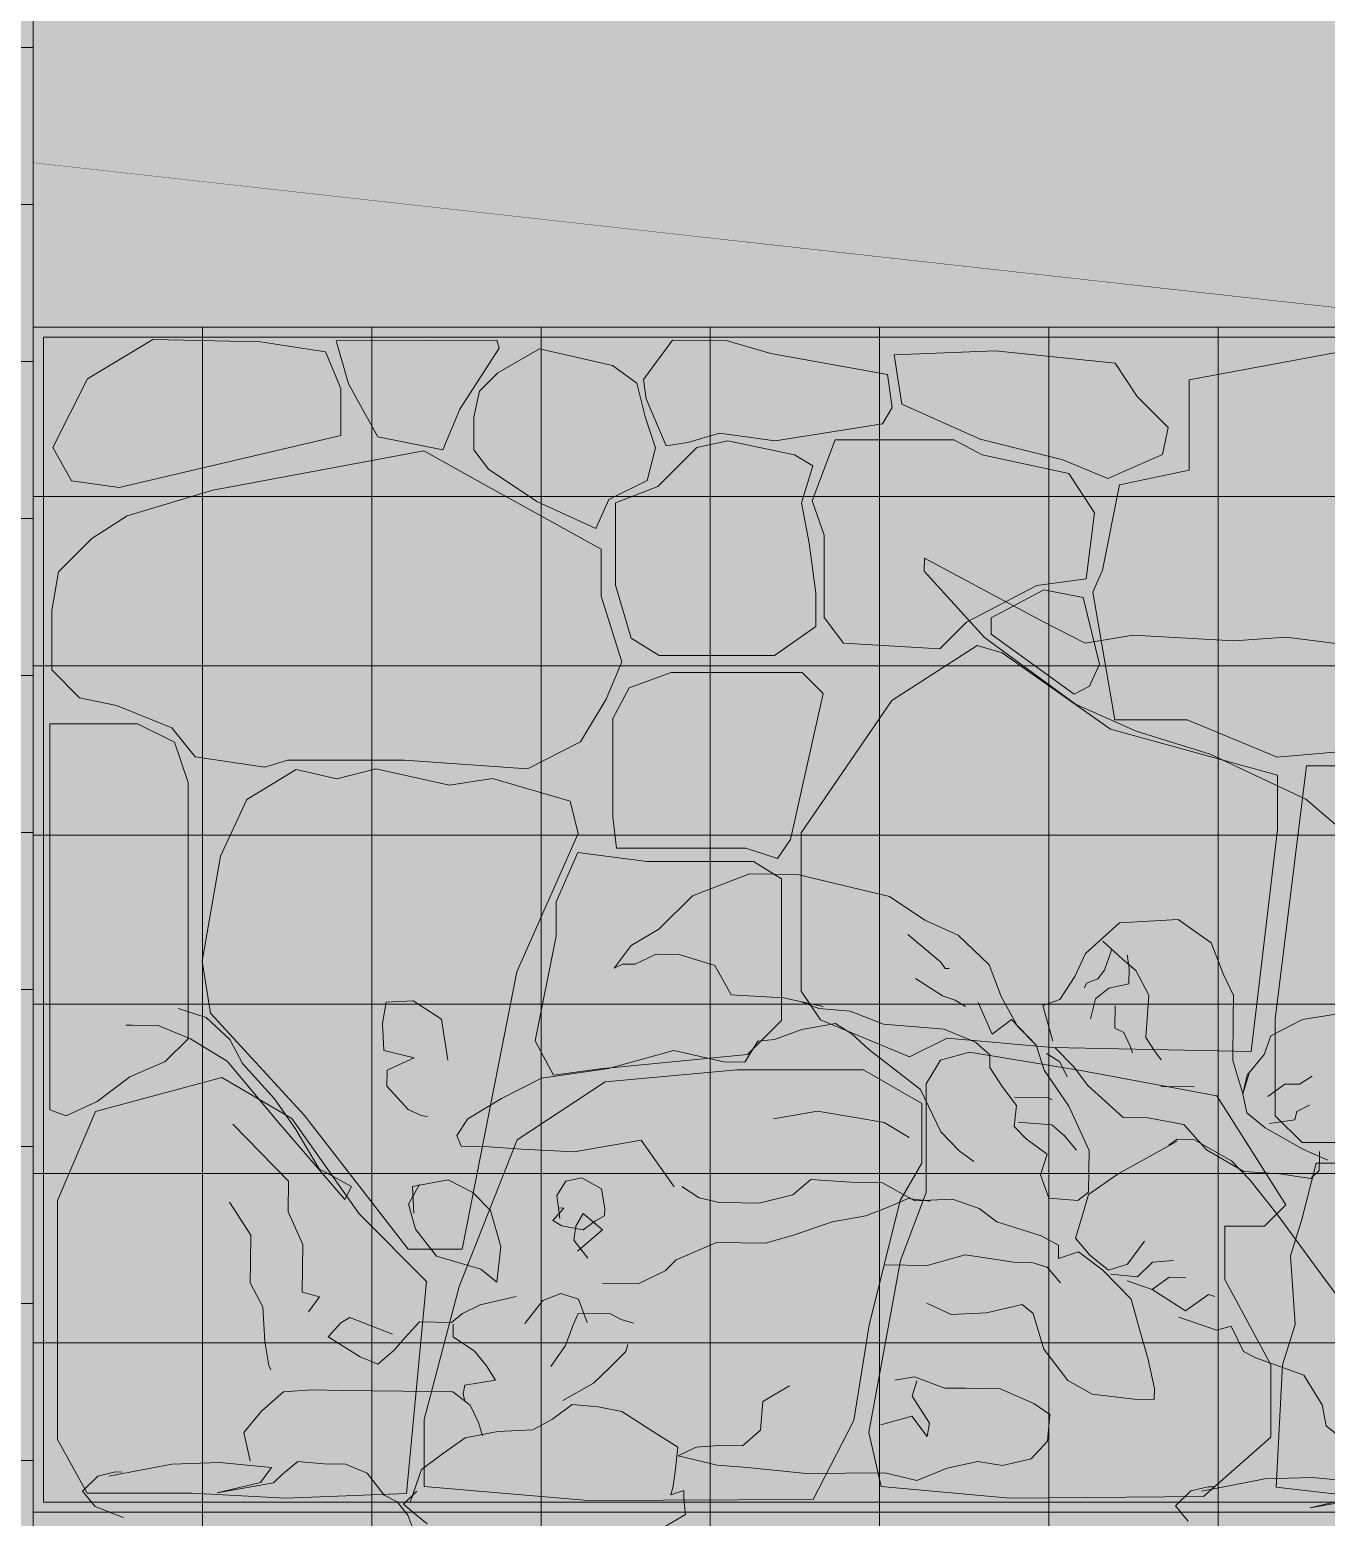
# Model space of a CAD drawing. Header units: centimetres. Extents: x -4381 to 5639, y -3920 to 4826.
# Drawn here: x 179.483 to 180.296, y 5.41 to 6.343 of the extents above; entities that cross this region are included whole.
import ezdxf
from ezdxf.xclip import XClip

# ---------------------------------------------------------------- set-up
doc = ezdxf.new("R2010")
doc.units = ezdxf.units.CM
doc.header["$MEASUREMENT"] = 0
doc.header["$XCLIPFRAME"] = 0
doc.set_wipeout_variables(frame=1)
doc.linetypes.add('Wipeout_Contour', pattern=[100, 0, -100])
for name, color, linetype in [('0- SITE', 7, 'Continuous'), ('Drawing & Figure', 7, 'Continuous'), ('Mur de clôture', 7, 'Continuous'), ('Structural - Bearing', 7, 'Continuous')]:
    doc.layers.add(name, color=color, linetype=linetype)
for name, color, linetype, lineweight in [('0- SITE_Pen_No__1', 7, 'Continuous', 5), ('0_Pen_No__1', 7, 'Continuous', 5), ('0_Pen_No__2', 8, 'Continuous', 5), ('0_Pen_No__7', 7, 'Continuous', 5), ('Mur de clôture_Pen_No__1', 7, 'Continuous', 5), ('net_Pen_No__1', 7, 'Continuous', 5)]:
    doc.layers.add(name, color=color, linetype=linetype, lineweight=lineweight)
for name, color, linetype, lineweight, true_color in [('0- SITE_Pen_No__184', 7, 'Continuous', 5, 0xc5d295), ('cad-block.com_Pen_No__62', 7, 'Continuous', 5, 0xaaaaaa), ('hatch stone_Pen_No__254', 7, 'Continuous', 13, 0xe8e8e8), ('Mur de clôture_Pen_No__178', 7, 'Continuous', 5, 0xbda888), ('MURS CLOTURE_Pen_No__181', 7, 'Continuous', 5, 0xddeaa8), ('MURS CLOTURE_Pen_No__185', 7, 'Continuous', 5, 0xbce39b), ('Structural - Bearing_Pen_No__178', 7, 'Continuous', 5, 0xbda888)]:
    doc.layers.add(name, color=color, linetype=linetype, lineweight=lineweight, true_color=true_color)

# ---------------------------------------------------------------- blocks, each defined once
blk = doc.blocks.new('Drawing_15_15', base_point=(-267.67341, 10.61787))
at = {"layer": 'hatch stone_Pen_No__254', "linetype": 'Continuous', "ltscale": 10}
for points in [[(179.67828, 6.0882), (179.67828, 6.11775), (179.66859, 6.14077), (179.62787, 6.14698), (179.56027, 6.14846), (179.51925, 6.12385), (179.49755, 6.0807), (179.50932, 6.05976), (179.53918, 6.05563)], [(179.70136, 6.08746), (179.74213, 6.07926), (179.75291, 6.10488), (179.7776, 6.14299), (179.77613, 6.14805), (179.73259, 6.14783), (179.67531, 6.14764), (179.6831, 6.12064)], [(179.86972, 6.11131), (179.88224, 6.08185), (179.89592, 6.08392), (179.9157, 6.08972), (179.95068, 6.08495), (180.01809, 6.09557), (180.02396, 6.10592), (180.02113, 6.12647), (179.94794, 6.13962), (179.91986, 6.14778), (179.88622, 6.14803), (179.86804, 6.12333)], [(179.80279, 6.14268), (179.77681, 6.12766), (179.76517, 6.11602), (179.76159, 6.09989), (179.76159, 6.07925), (179.77081, 6.06709), (179.80112, 6.04685), (179.8382, 6.02992), (179.8463, 6.04811), (179.87043, 6.05998), (179.87568, 6.08059), (179.86926, 6.09941), (179.8639, 6.12116), (179.84855, 6.1322)], [(180.02527, 6.13886), (180.03002, 6.10784), (180.07916, 6.08601), (180.13101, 6.07309), (180.15926, 6.06129), (180.19357, 6.0764), (180.19714, 6.09338), (180.17782, 6.1127), (180.16397, 6.13372), (180.08861, 6.14127)], [(180.16381, 5.91005), (180.20908, 5.91005), (180.26545, 5.88656), (180.36139, 5.89481), (180.36139, 5.94782), (180.413, 6.03441), (180.39652, 6.08115), (180.31283, 6.1422), (180.2103, 6.12313), (180.21039, 6.06662), (180.16665, 6.0574), (180.15605, 6.0038), (180.15, 5.98993)], [(179.85059, 6.04594), (179.85059, 5.99438), (179.86029, 5.96125), (179.8779, 5.95036), (179.9503, 5.95036), (179.97627, 5.96849), (179.97627, 5.98945), (179.97198, 6.02069), (179.96713, 6.04603), (179.97434, 6.06934), (179.96276, 6.07609), (179.92089, 6.085), (179.90157, 6.08076), (179.87708, 6.05627)], [(179.97395, 6.04724), (179.98138, 6.0257), (179.98138, 5.97417), (179.99354, 5.95799), (180.05389, 5.95449), (180.07067, 5.97127), (180.11476, 5.99427), (180.14563, 5.99838), (180.15097, 6.03973), (180.13494, 6.0645), (180.08049, 6.07605), (180.06263, 6.08551), (179.98827, 6.08551)], [(179.49697, 5.97861), (179.49697, 5.94124), (179.51438, 5.92383), (179.53757, 5.91901), (179.5723, 5.90494), (179.58697, 5.88674), (179.63051, 5.88036), (179.64485, 5.88457), (179.71827, 5.88457), (179.79539, 5.87922), (179.82847, 5.89626), (179.84471, 5.92283), (179.85459, 5.9463), (179.84146, 5.9876), (179.84146, 6.01689), (179.73029, 6.07867), (179.59805, 6.05408), (179.54432, 6.03794), (179.52217, 6.02366), (179.50121, 6.0027)], [(180.08607, 5.96367), (180.13823, 5.92597), (180.14787, 5.9311), (180.15404, 5.94478), (180.14382, 5.98662), (180.11912, 5.99143), (180.08607, 5.97391)], [(180.12435, 5.70439), (180.24928, 5.702), (180.26567, 5.84113), (180.26567, 5.87529), (180.1609, 5.90416), (180.09299, 5.95207), (180.07746, 5.9566), (180.02388, 5.92218), (179.96697, 5.8391), (179.96697, 5.73972), (179.97906, 5.72178), (180.03502, 5.69866), (180.05852, 5.71039)], [(179.85125, 5.82943), (179.93219, 5.82943), (179.95217, 5.823), (179.96032, 5.83499), (179.98067, 5.92644), (179.96752, 5.93959), (179.88539, 5.93959), (179.85906, 5.92998), (179.84876, 5.91077), (179.84876, 5.84903)], [(179.4958, 5.66542), (179.50606, 5.66168), (179.52541, 5.67061), (179.54581, 5.68611), (179.56809, 5.6956), (179.58249, 5.71), (179.58249, 5.87066), (179.57385, 5.89589), (179.55079, 5.90752), (179.4958, 5.90752)], [(180.2642, 5.66158), (180.28129, 5.64479), (180.39302, 5.64479), (180.45714, 5.633), (180.5383, 5.64306), (180.5592, 5.66396), (180.5592, 5.68522), (180.55066, 5.71575), (180.55511, 5.75621), (180.5488, 5.87696), (180.52956, 5.88638), (180.44028, 5.88109), (180.28391, 5.88109), (180.2642, 5.72226)], [(179.59645, 5.726), (179.65544, 5.66183), (179.72053, 5.57794), (179.75442, 5.57794), (179.78873, 5.75193), (179.82703, 5.83877), (179.82203, 5.8589), (179.77332, 5.8731), (179.74632, 5.86908), (179.70017, 5.87931), (179.67579, 5.87292), (179.65033, 5.87881), (179.61926, 5.8599), (179.60286, 5.8245), (179.59131, 5.75853)], [(179.81157, 5.68713), (179.84119, 5.6911), (179.93331, 5.70003), (179.95471, 5.72143), (179.95471, 5.81018), (179.93699, 5.8212), (179.87025, 5.8212), (179.827, 5.82677), (179.81337, 5.79586), (179.81337, 5.77432), (179.80018, 5.70857)], [(180.00935, 5.46297), (180.01713, 5.4291), (180.09791, 5.4218), (180.21935, 5.42299), (180.26162, 5.46), (180.26162, 5.50556), (180.2328, 5.55889), (180.2328, 5.59248), (180.25757, 5.59248), (180.27098, 5.60589), (180.22775, 5.67411), (180.14353, 5.68984), (180.07247, 5.70153), (180.05436, 5.69646), (180.04543, 5.68173), (180.04543, 5.61345), (180.02918, 5.57088)], [(179.73046, 5.42919), (179.83347, 5.42045), (179.97441, 5.421), (179.99999, 5.47051), (180.00954, 5.53032), (180.02909, 5.60846), (180.04256, 5.63189), (180.04256, 5.66931), (180.00597, 5.69037), (179.92684, 5.69037), (179.84397, 5.68294), (179.78888, 5.64662), (179.7524, 5.55462), (179.73046, 5.47108)], [(179.50045, 5.60849), (179.50045, 5.45868), (179.51911, 5.42499), (179.58482, 5.42499), (179.64353, 5.42195), (179.71945, 5.42484), (179.73208, 5.55774), (179.6897, 5.60012), (179.64759, 5.65985), (179.60363, 5.68556), (179.52438, 5.66443)], [(180.26482, 5.42871), (180.32659, 5.42172), (180.41359, 5.42072), (180.49947, 5.42295), (180.51625, 5.45864), (180.51625, 5.50371), (180.5034, 5.60596), (180.48304, 5.61609), (180.43864, 5.61609), (180.40169, 5.62768), (180.34363, 5.632), (180.29, 5.632), (180.28105, 5.59651), (180.27395, 5.57377), (180.27682, 5.53086), (180.26884, 5.50543)]]:
    blk.add_hatch(color=256, dxfattribs=at).paths.add_polyline_path(points)
at = {"color": 254, "linetype": 'Wipeout_Contour', "lineweight": 0, "ltscale": 539.276144}
blk.add_wipeout([(179.50416, 6.15622), (179.48533, 6.15902), (179.48533, 6.15622)], dxfattribs=at).dxf.layer = '0- SITE'
at = {"color": 254, "linetype": 'Wipeout_Contour', "lineweight": 0, "ltscale": 1671.77046}
blk.add_wipeout([(179.48533, 5.41306), (179.48533, 3.18267), (181.1878, 3.00308), (181.46189, 2.98966), (187.42523, 2.53764), (187.80619, 2.50145), (191.56927, 2.14944), (191.60609, 2.14613), (191.60609, 5.41306)], dxfattribs=at).dxf.layer = 'Mur de clôture'
at = {"layer": '0- SITE_Pen_No__184', "linetype": 'Continuous', "ltscale": 10}
blk.add_hatch(color=256, dxfattribs=at).paths.add_polyline_path([(179.50416, 6.15622), (179.48533, 6.15902), (179.48533, 6.15622)])
at = {"layer": 'Mur de clôture_Pen_No__178', "linetype": 'Continuous', "ltscale": 10}
blk.add_hatch(color=256, dxfattribs=at).paths.add_polyline_path([(179.48533, 5.41306), (179.48533, 3.18267), (181.1878, 3.00308), (181.46189, 2.98966), (187.42523, 2.53764), (187.80619, 2.50145), (191.56927, 2.14944), (191.60609, 2.14613), (191.60609, 5.41306)])
at = {"color": 254, "linetype": 'Wipeout_Contour', "lineweight": 0, "ltscale": 719.461019}
blk.add_wipeout([(179.48533, 6.18414), (179.48533, 6.15902), (179.50416, 6.15622), (179.6859, 6.15622)], dxfattribs=at).dxf.layer = '0- SITE'
at = {"layer": '0- SITE_Pen_No__184', "linetype": 'Continuous', "ltscale": 10}
blk.add_hatch(color=256, dxfattribs=at).paths.add_polyline_path([(179.48533, 6.18414), (179.48533, 6.15902), (179.50416, 6.15622), (179.6859, 6.15622)])
at = {"color": 254, "linetype": 'Wipeout_Contour', "lineweight": 0, "ltscale": 719.437909}
blk.add_wipeout([(179.48533, 6.20763), (179.48533, 6.18414), (179.6859, 6.15622), (179.87957, 6.15622)], dxfattribs=at).dxf.layer = '0- SITE'
at = {"layer": '0- SITE_Pen_No__184', "linetype": 'Continuous', "ltscale": 10}
blk.add_hatch(color=256, dxfattribs=at).paths.add_polyline_path([(179.48533, 6.20763), (179.48533, 6.18414), (179.6859, 6.15622), (179.87957, 6.15622)])
at = {"color": 254, "linetype": 'Wipeout_Contour', "lineweight": 0, "ltscale": 719.698257}
blk.add_wipeout([(179.48533, 6.22966), (179.48533, 6.20763), (179.87957, 6.15622), (180.08645, 6.15622)], dxfattribs=at).dxf.layer = '0- SITE'
at = {"layer": '0- SITE_Pen_No__184', "linetype": 'Continuous', "ltscale": 10}
blk.add_hatch(color=256, dxfattribs=at).paths.add_polyline_path([(179.48533, 6.22966), (179.48533, 6.20763), (179.87957, 6.15622), (180.08645, 6.15622)])
at = {"color": 254, "linetype": 'Wipeout_Contour', "lineweight": 0, "ltscale": 720.055619}
blk.add_wipeout([(179.48533, 6.25034), (179.48533, 6.22966), (180.08645, 6.15622), (180.30783, 6.15622)], dxfattribs=at).dxf.layer = '0- SITE'
at = {"layer": '0- SITE_Pen_No__184', "linetype": 'Continuous', "ltscale": 10}
blk.add_hatch(color=256, dxfattribs=at).paths.add_polyline_path([(179.48533, 6.25034), (179.48533, 6.22966), (180.08645, 6.15622), (180.30783, 6.15622)])
at = {"color": 254, "linetype": 'Wipeout_Contour', "lineweight": 0, "ltscale": 720.234918}
blk.add_wipeout([(179.48533, 6.2594), (179.48533, 6.25034), (180.30783, 6.15622), (180.41443, 6.15622)], dxfattribs=at).dxf.layer = '0- SITE'
at = {"layer": '0- SITE_Pen_No__184', "linetype": 'Continuous', "ltscale": 10}
blk.add_hatch(color=256, dxfattribs=at).paths.add_polyline_path([(179.48533, 6.2594), (179.48533, 6.25034), (180.30783, 6.15622), (180.41443, 6.15622)])
at = {"layer": '0- SITE_Pen_No__1', "linetype": 'Continuous', "ltscale": 10}
blk.add_line((179.48533, 6.2594), (180.41443, 6.15622), dxfattribs=at)
at = {"color": 254, "linetype": 'Wipeout_Contour', "lineweight": 0, "ltscale": 1949.553127}
blk.add_wipeout([(171.23533, 9.31444), (171.23533, 8.26407), (171.834, 8.05622), (172.65375, 7.77833), (173.3279, 7.55622), (174.17395, 7.21787), (179.48533, 7.21787), (179.48533, 6.2594), (180.41443, 6.15622), (186.28533, 6.15622), (186.28533, 9.31444)], dxfattribs=at).dxf.layer = 'Structural - Bearing'
at = {"layer": 'Structural - Bearing_Pen_No__178', "linetype": 'Continuous', "ltscale": 10}
blk.add_hatch(color=256, dxfattribs=at).paths.add_polyline_path([(171.23533, 9.31444), (171.23533, 8.26407), (171.834, 8.05622), (172.65375, 7.77833), (173.3279, 7.55622), (174.17395, 7.21787), (179.48533, 7.21787), (179.48533, 6.2594), (180.41443, 6.15622), (186.28533, 6.15622), (186.28533, 9.31444)])
at = {"color": 254, "linetype": 'Wipeout_Contour', "lineweight": 0, "ltscale": 742.542426}
blk.add_wipeout([(179.48533, 5.41306), (191.60437, 5.41306), (191.60437, 6.15622), (179.48533, 6.15622)], dxfattribs=at).dxf.layer = 'Mur de clôture'
at = {"layer": 'Mur de clôture_Pen_No__178', "linetype": 'Continuous', "ltscale": 10}
blk.add_hatch(color=256, dxfattribs=at).paths.add_polyline_path([(179.48533, 5.41306), (191.60437, 5.41306), (191.60437, 6.15622), (179.48533, 6.15622)])
at = {"layer": 'MURS CLOTURE_Pen_No__181', "linetype": 'Continuous', "lineweight": 0, "ltscale": 10, "true_color": 0xdfe9b8}
blk.add_hatch(color=254, dxfattribs=at).paths.add_polyline_path([(180.09243, 5.73647), (180.00186, 5.81986), (179.93457, 5.81345), (179.87762, 5.77878), (179.86288, 5.75667), (179.94171, 5.73647), (179.9397, 5.70836), (179.80412, 5.68527), (179.75109, 5.64924), (179.7611, 5.61353), (179.85746, 5.62226), (179.91387, 5.58214), (179.98652, 5.59508), (179.91965, 5.5675), (179.76573, 5.543), (179.71065, 5.52474), (179.62129, 5.44529), (179.60701, 5.39649), (179.79634, 5.40071), (179.93888, 5.41716), (180.07772, 5.44479), (180.22641, 5.42887), (180.27248, 5.40351), (180.40726, 5.41007), (180.57366, 5.43094), (180.68908, 5.42826), (180.85625, 5.40261), (181.01856, 5.423), (181.08814, 5.43771), (181.06779, 5.50398), (181.01661, 5.52593), (181.14135, 5.55213), (180.9857, 5.58562), (181.19435, 5.63201), (181.18021, 5.66692), (181.03272, 5.68379), (180.99893, 5.7136), (181.12873, 5.77906), (180.97628, 5.78611), (180.87133, 5.69828), (180.83612, 5.75622), (180.77371, 5.76262), (180.75882, 5.73), (180.73862, 5.69352), (180.68158, 5.69586), (180.58655, 5.67897), (180.53976, 5.65292), (180.49521, 5.63816), (180.31162, 5.72692), (180.23821, 5.73711), (180.18672, 5.78388), (180.10994, 5.75515)])
at = {"layer": 'MURS CLOTURE_Pen_No__185', "linetype": 'Continuous', "lineweight": 0, "ltscale": 10, "true_color": 0xd2e5c1}
blk.add_hatch(color=254, dxfattribs=at).paths.add_polyline_path([(180.57935, 5.66682), (180.78712, 5.87045), (180.80135, 6.04118), (180.69291, 5.97287), (180.60765, 5.89621), (180.62542, 6.0101), (180.61878, 6.14208), (180.58753, 6.28695), (180.53477, 6.44103), (180.47916, 6.32417), (180.47055, 6.21698), (180.47018, 6.09971), (180.48285, 6.00272), (180.51682, 5.91662), (180.48958, 5.81908), (180.4331, 6.05127), (180.40694, 6.24302), (180.36655, 6.33776), (180.35051, 6.34752), (180.29876, 6.2125), (180.33062, 6.09797), (180.37103, 5.95478), (180.06, 6.00304)])
at = {"layer": '0_Pen_No__7', "linetype": 'Continuous', "ltscale": 10, "flags": 128}
for points in [[(180.34855, 5.80451), (180.28351, 5.8602), (180.22358, 5.88842), (180.17716, 5.90276), (180.13901, 5.91972), (180.08201, 5.9616), (180.04419, 6.00322), (180.04431, 6.01144), (180.11779, 5.97208), (180.14502, 5.958), (180.17525, 5.96307), (180.23825, 5.95947), (180.27119, 5.96176), (180.32045, 5.95561)], [(180.34855, 5.80451), (180.28351, 5.8602), (180.22358, 5.88842), (180.17716, 5.90276), (180.13901, 5.91972), (180.08201, 5.9616), (180.04419, 6.00322), (180.04431, 6.01144), (180.11779, 5.97208), (180.14502, 5.958), (180.17525, 5.96307), (180.23825, 5.95947), (180.27119, 5.96176), (180.32045, 5.95561)], [(179.98071, 5.73012), (179.95583, 5.73571), (179.92303, 5.73747), (179.91277, 5.75599), (179.89054, 5.76285), (179.8761, 5.76305), (179.86288, 5.75667), (179.855, 5.75678), (179.84971, 5.75422), (179.86041, 5.76852), (179.87762, 5.77878), (179.89892, 5.7995), (179.93457, 5.81345), (179.96477, 5.81304), (180.02236, 5.79912), (180.04449, 5.78438), (180.06537, 5.77491), (180.08482, 5.75627), (180.09243, 5.73647), (180.10268, 5.71795), (180.11434, 5.70598), (180.11938, 5.69016), (180.13483, 5.66763), (180.14758, 5.63989), (180.14722, 5.61365), (180.14059, 5.60849), (180.12222, 5.61005), (180.11717, 5.62456), (180.12129, 5.63763), (180.10828, 5.64699), (180.10051, 5.65498), (180.102, 5.66808), (180.09297, 5.68002), (180.08525, 5.69194), (180.08536, 5.69981), (180.07628, 5.70781), (180.05669, 5.71596), (180.01865, 5.7191), (179.99774, 5.72726), (179.97807, 5.72884), (179.96762, 5.73292)], [(180.12488, 5.70846), (180.11862, 5.73086), (180.12918, 5.73466), (180.13856, 5.74897), (180.14533, 5.76332), (180.1666, 5.78272), (180.20341, 5.78484), (180.22422, 5.77012), (180.23183, 5.75032), (180.23821, 5.73711), (180.23802, 5.72267), (180.23766, 5.69642), (180.24394, 5.67533), (180.24672, 5.68711), (180.25741, 5.70009), (180.26151, 5.71185), (180.28135, 5.72208), (180.31162, 5.72692)], [(180.29722, 5.63391), (180.28155, 5.64069), (180.25809, 5.65414), (180.2464, 5.66349), (180.24394, 5.67533), (180.24806, 5.6884)], [(180.12488, 5.70846), (180.11862, 5.73086), (180.12918, 5.73466), (180.13856, 5.74897), (180.14533, 5.76332), (180.1666, 5.78272), (180.20341, 5.78484), (180.22422, 5.77012), (180.23183, 5.75032), (180.23821, 5.73711), (180.23802, 5.72267), (180.23766, 5.69642), (180.24394, 5.67533), (180.24672, 5.68711), (180.25741, 5.70009), (180.26151, 5.71185), (180.28135, 5.72208), (180.31162, 5.72692)], [(180.29722, 5.63391), (180.28155, 5.64069), (180.25809, 5.65414), (180.2464, 5.66349), (180.24394, 5.67533), (180.24806, 5.6884)], [(180.03386, 5.77534), (180.05464, 5.75799), (180.05721, 5.75402), (180.05983, 5.75398)], [(180.03386, 5.77534), (180.05464, 5.75799), (180.05721, 5.75402), (180.05983, 5.75398)], [(180.16166, 5.76542), (180.1573, 5.75294), (180.15305, 5.74743), (180.14604, 5.74474), (180.14461, 5.74197)], [(180.16166, 5.76542), (180.1573, 5.75294), (180.15305, 5.74743), (180.14604, 5.74474), (180.14461, 5.74197)], [(180.15616, 5.77107), (180.16855, 5.75976), (180.17681, 5.75268), (180.18496, 5.73724), (180.18321, 5.7108), (180.18867, 5.70237), (180.19277, 5.69674)], [(180.15616, 5.77107), (180.16855, 5.75976), (180.17681, 5.75268), (180.18496, 5.73724), (180.18321, 5.7108), (180.18867, 5.70237), (180.19277, 5.69674)], [(180.14853, 5.72242), (180.15148, 5.73491), (180.15994, 5.74176), (180.17252, 5.74438), (180.17265, 5.75413), (180.17137, 5.7625)], [(180.14853, 5.72242), (180.15148, 5.73491), (180.15994, 5.74176), (180.17252, 5.74438), (180.17265, 5.75413), (180.17137, 5.7625)], [(180.03874, 5.74771), (180.05566, 5.73697), (180.0635, 5.73424), (180.07002, 5.73021)], [(180.03874, 5.74771), (180.05566, 5.73697), (180.0635, 5.73424), (180.07002, 5.73021)], [(179.57614, 5.729), (179.59376, 5.72332), (179.60855, 5.70951), (179.61652, 5.69443), (179.63664, 5.67238), (179.65, 5.65314), (179.66464, 5.62844), (179.68491, 5.61728), (179.68072, 5.60917), (179.63916, 5.65737), (179.60701, 5.69592), (179.58405, 5.70984), (179.56374, 5.71828), (179.5474, 5.71851), (179.54332, 5.71856)], [(179.57614, 5.729), (179.59376, 5.72332), (179.60855, 5.70951), (179.61652, 5.69443), (179.63664, 5.67238), (179.65, 5.65314), (179.66464, 5.62844), (179.68491, 5.61728), (179.68072, 5.60917), (179.63916, 5.65737), (179.60701, 5.69592), (179.58405, 5.70984), (179.56374, 5.71828), (179.5474, 5.71851), (179.54332, 5.71856)], [(179.74544, 5.69651), (179.74132, 5.72229), (179.72357, 5.73372), (179.70677, 5.73283), (179.70435, 5.71944), (179.70524, 5.70265), (179.7242, 5.69792), (179.70731, 5.69032), (179.70718, 5.68026), (179.7204, 5.66554), (179.72819, 5.66208), (179.73265, 5.6609)], [(179.74544, 5.69651), (179.74132, 5.72229), (179.72357, 5.73372), (179.70677, 5.73283), (179.70435, 5.71944), (179.70524, 5.70265), (179.7242, 5.69792), (179.70731, 5.69032), (179.70718, 5.68026), (179.7204, 5.66554), (179.72819, 5.66208), (179.73265, 5.6609)], [(180.07793, 5.73273), (180.08685, 5.71292), (180.0988, 5.72195), (180.11434, 5.70598)], [(180.07793, 5.73273), (180.08685, 5.71292), (180.0988, 5.72195), (180.11434, 5.70598)], [(180.16397, 5.73057), (180.16378, 5.71664), (180.16931, 5.71378), (180.17338, 5.70536), (180.17472, 5.70117)], [(180.16397, 5.73057), (180.16378, 5.71664), (180.16931, 5.71378), (180.17338, 5.70536), (180.17472, 5.70117)], [(179.88724, 5.61719), (179.86662, 5.64635), (179.8245, 5.63905), (179.79169, 5.64081), (179.76807, 5.64245), (179.75363, 5.64264), (179.75109, 5.64924), (179.7578, 5.65965), (179.77899, 5.67249), (179.80412, 5.68527), (179.84622, 5.69126), (179.88709, 5.70252), (179.91851, 5.69553), (179.93164, 5.69535), (179.9397, 5.70836), (179.95022, 5.70953), (179.96738, 5.71586), (179.98845, 5.71951), (179.99886, 5.71281), (180.00924, 5.70348), (180.04173, 5.67809), (180.0545, 5.65167), (180.06615, 5.63969), (180.07526, 5.633)], [(179.88724, 5.61719), (179.86662, 5.64635), (179.8245, 5.63905), (179.79169, 5.64081), (179.76807, 5.64245), (179.75363, 5.64264), (179.75109, 5.64924), (179.7578, 5.65965), (179.77899, 5.67249), (179.80412, 5.68527), (179.84622, 5.69126), (179.88709, 5.70252), (179.91851, 5.69553), (179.93164, 5.69535), (179.9397, 5.70836), (179.95022, 5.70953), (179.96738, 5.71586), (179.98845, 5.71951), (179.99886, 5.71281), (180.00924, 5.70348), (180.04173, 5.67809), (180.0545, 5.65167), (180.06615, 5.63969), (180.07526, 5.633)], [(180.12083, 5.70064), (180.12925, 5.69541), (180.13377, 5.68603)], [(180.12083, 5.70064), (180.12925, 5.69541), (180.13377, 5.68603)], [(180.12614, 5.70451), (180.13779, 5.69253), (180.14682, 5.6806), (180.16888, 5.66061), (180.18463, 5.66039), (180.2069, 5.65615), (180.22113, 5.6402), (180.24459, 5.62676), (180.26689, 5.62514), (180.28655, 5.62225), (180.29188, 5.62742), (180.29198, 5.6353), (180.29204, 5.63924)], [(180.12614, 5.70451), (180.13779, 5.69253), (180.14682, 5.6806), (180.16888, 5.66061), (180.18463, 5.66039), (180.2069, 5.65615), (180.22113, 5.6402), (180.24459, 5.62676), (180.26689, 5.62514), (180.28655, 5.62225), (180.29188, 5.62742), (180.29198, 5.6353), (180.29204, 5.63924)], [(180.25968, 5.67381), (180.27029, 5.68154), (180.27948, 5.68141), (180.28743, 5.68655)], [(180.25968, 5.67381), (180.27029, 5.68154), (180.27948, 5.68141), (180.28743, 5.68655)], [(180.10076, 5.67335), (180.12177, 5.67306), (180.12438, 5.67171)], [(180.19254, 5.68003), (180.21345, 5.67974)], [(179.94954, 5.65966), (179.97719, 5.66453), (180.00208, 5.66026), (180.01912, 5.6574), (180.03475, 5.648)], [(179.94954, 5.65966), (179.97719, 5.66453), (180.00208, 5.66026), (180.01912, 5.6574), (180.03475, 5.648)], [(180.26076, 5.65673), (180.27655, 5.65914), (180.27793, 5.66437), (180.28587, 5.6682)], [(180.26076, 5.65673), (180.27655, 5.65914), (180.27793, 5.66437), (180.28587, 5.6682)], [(179.61055, 5.6564), (179.64547, 5.62054), (179.64521, 5.60149), (179.65446, 5.58094), (179.65405, 5.55101), (179.6649, 5.54814), (179.65797, 5.5387)], [(179.61055, 5.6564), (179.64547, 5.62054), (179.64521, 5.60149), (179.65446, 5.58094), (179.65405, 5.55101), (179.6649, 5.54814), (179.65797, 5.5387)], [(180.10317, 5.65756), (180.12416, 5.65597), (180.13195, 5.6493), (180.1397, 5.64)], [(180.20282, 5.6457), (180.16577, 5.62521), (180.14721, 5.61233), (180.14307, 5.59795), (180.13895, 5.58488), (180.148, 5.57425), (180.15969, 5.56491), (180.17156, 5.56868), (180.18226, 5.58298)], [(180.20282, 5.6457), (180.16577, 5.62521), (180.14721, 5.61233), (180.14307, 5.59795), (180.13895, 5.58488), (180.148, 5.57425), (180.15969, 5.56491), (180.17156, 5.56868), (180.18226, 5.58298)], [(180.20394, 5.53542), (180.22747, 5.52723), (180.2367, 5.52973), (180.24436, 5.51387), (180.25218, 5.50982), (180.28224, 5.49891), (180.29381, 5.48038), (180.29626, 5.46722), (180.31444, 5.45253)], [(180.31424, 5.53392), (180.29361, 5.56177), (180.26524, 5.60022), (180.24845, 5.62145), (180.2368, 5.63343), (180.21334, 5.64687), (180.20284, 5.64702), (180.19753, 5.64315)], [(179.72759, 5.61846), (179.72071, 5.60625), (179.72498, 5.59054), (179.73817, 5.57358), (179.76604, 5.56537), (179.776, 5.5574), (179.77854, 5.57974), (179.77213, 5.6022), (179.7611, 5.61353), (179.74554, 5.62157), (179.73993, 5.62053), (179.7231, 5.6174), (179.72399, 5.60062)], [(179.72759, 5.61846), (179.72071, 5.60625), (179.72498, 5.59054), (179.73817, 5.57358), (179.76604, 5.56537), (179.776, 5.5574), (179.77854, 5.57974), (179.77213, 5.6022), (179.7611, 5.61353), (179.74554, 5.62157), (179.73993, 5.62053), (179.7231, 5.6174), (179.72399, 5.60062)], [(179.81571, 5.59713), (179.81367, 5.61169), (179.81938, 5.62056), (179.82948, 5.62266), (179.8417, 5.61579), (179.84377, 5.60345), (179.84371, 5.59898), (179.83807, 5.5957), (179.83016, 5.59022), (179.81676, 5.59264), (179.81122, 5.59607), (179.81804, 5.60381), (179.81468, 5.60385)], [(179.81571, 5.59713), (179.81367, 5.61169), (179.81938, 5.62056), (179.82948, 5.62266), (179.8417, 5.61579), (179.84377, 5.60345), (179.84371, 5.59898), (179.83807, 5.5957), (179.83016, 5.59022), (179.81676, 5.59264), (179.81122, 5.59607), (179.81804, 5.60381), (179.81468, 5.60385)], [(179.89205, 5.61726), (179.9031, 5.61015), (179.91561, 5.60719), (179.92954, 5.607), (179.94069, 5.60685), (179.96166, 5.61214), (179.97294, 5.62173), (179.99801, 5.62), (180.01751, 5.61973), (180.03826, 5.6083), (180.06197, 5.60937), (180.07861, 5.60357), (180.08965, 5.59507), (180.1174, 5.58633), (180.12847, 5.58061), (180.12836, 5.57225), (180.14096, 5.57626), (180.15613, 5.56491), (180.174, 5.54655), (180.17931, 5.52698), (180.18463, 5.5088), (180.18857, 5.49064), (180.18847, 5.48367), (180.17593, 5.48384), (180.14949, 5.48699), (180.13428, 5.49555), (180.11922, 5.51526), (180.11256, 5.53764), (180.10567, 5.54331), (180.0833, 5.53804), (180.06098, 5.53695), (180.04575, 5.54412)], [(179.89205, 5.61726), (179.9031, 5.61015), (179.91561, 5.60719), (179.92954, 5.607), (179.94069, 5.60685), (179.96166, 5.61214), (179.97294, 5.62173), (179.99801, 5.62), (180.01751, 5.61973), (180.03826, 5.6083), (180.06197, 5.60937), (180.07861, 5.60357), (180.08965, 5.59507), (180.1174, 5.58633), (180.12847, 5.58061), (180.12836, 5.57225), (180.14096, 5.57626), (180.15613, 5.56491), (180.174, 5.54655), (180.17931, 5.52698), (180.18463, 5.5088), (180.18857, 5.49064), (180.18847, 5.48367), (180.17593, 5.48384), (180.14949, 5.48699), (180.13428, 5.49555), (180.11922, 5.51526), (180.11256, 5.53764), (180.10567, 5.54331), (180.0833, 5.53804), (180.06098, 5.53695), (180.04575, 5.54412)], [(179.60852, 5.60743), (179.62186, 5.58683), (179.62162, 5.56914), (179.62145, 5.5569), (179.62941, 5.54182), (179.63048, 5.52002), (179.633, 5.50502), (179.63432, 5.50228)], [(179.60852, 5.60743), (179.62186, 5.58683), (179.62162, 5.56914), (179.62145, 5.5569), (179.62941, 5.54182), (179.63048, 5.52002), (179.633, 5.50502), (179.63432, 5.50228)], [(179.84245, 5.55665), (179.86474, 5.55635), (179.88158, 5.56447), (179.88864, 5.57134), (179.91387, 5.58214), (179.94453, 5.58172), (179.96272, 5.58705), (179.98652, 5.59508), (180.00748, 5.59897), (180.02149, 5.60435), (180.0341, 5.60975), (180.04802, 5.60817)], [(179.84245, 5.55665), (179.86474, 5.55635), (179.88158, 5.56447), (179.88864, 5.57134), (179.91387, 5.58214), (179.94453, 5.58172), (179.96272, 5.58705), (179.98652, 5.59508), (180.00748, 5.59897), (180.02149, 5.60435), (180.0341, 5.60975), (180.04802, 5.60817)], [(179.82662, 5.57684), (179.84247, 5.59005), (179.8303, 5.60028), (179.82571, 5.59252), (179.82447, 5.58359), (179.83327, 5.57228)], [(179.82662, 5.57684), (179.84247, 5.59005), (179.8303, 5.60028), (179.82571, 5.59252), (179.82447, 5.58359), (179.83327, 5.57228)], [(180.0196, 5.56816), (180.04607, 5.5678), (180.06986, 5.57444), (180.10045, 5.56984), (180.1116, 5.56969), (180.12132, 5.56677), (180.12954, 5.55691)], [(180.0196, 5.56816), (180.04607, 5.5678), (180.06986, 5.57444), (180.10045, 5.56984), (180.1116, 5.56969), (180.12132, 5.56677), (180.12954, 5.55691)], [(180.16097, 5.56226), (180.17802, 5.56072), (180.18734, 5.56978), (180.20049, 5.57091)], [(180.16097, 5.56226), (180.17802, 5.56072), (180.18734, 5.56978), (180.20049, 5.57091)], [(180.17142, 5.55818), (180.1871, 5.55272), (180.19772, 5.56045), (180.20822, 5.56031)], [(180.17142, 5.55818), (180.1871, 5.55272), (180.19772, 5.56045), (180.20822, 5.56031)], [(180.1871, 5.55272), (180.20793, 5.53931), (180.22252, 5.54961), (180.22644, 5.54824)], [(180.1871, 5.55272), (180.20793, 5.53931), (180.22252, 5.54961), (180.22644, 5.54824)], [(179.71065, 5.52474), (179.68393, 5.53517), (179.67829, 5.53189), (179.67034, 5.52305), (179.69031, 5.51048), (179.70144, 5.50585), (179.71163, 5.51466), (179.71845, 5.5224), (179.72754, 5.53234), (179.74768, 5.53206), (179.75447, 5.53756), (179.76573, 5.543), (179.78818, 5.54829)], [(179.71065, 5.52474), (179.68393, 5.53517), (179.67829, 5.53189), (179.67034, 5.52305), (179.69031, 5.51048), (179.70144, 5.50585), (179.71163, 5.51466), (179.71845, 5.5224), (179.72754, 5.53234), (179.74768, 5.53206), (179.75447, 5.53756), (179.76573, 5.543), (179.78818, 5.54829)], [(179.79355, 5.53144), (179.80493, 5.54582), (179.81618, 5.55014), (179.82733, 5.54664), (179.83272, 5.53202)], [(179.79355, 5.53144), (179.80493, 5.54582), (179.81618, 5.55014), (179.82733, 5.54664), (179.83272, 5.53202)], [(179.80996, 5.50437), (179.8191, 5.51767), (179.82374, 5.52991), (179.8272, 5.53769), (179.84734, 5.53741), (179.85401, 5.53397), (179.86181, 5.53162)], [(179.80996, 5.50437), (179.8191, 5.51767), (179.82374, 5.52991), (179.8272, 5.53769), (179.84734, 5.53741), (179.85401, 5.53397), (179.86181, 5.53162)], [(179.74878, 5.53093), (179.74867, 5.5231), (179.76198, 5.51397), (179.76969, 5.50492), (179.77516, 5.4959), (179.75609, 5.4928), (179.7549, 5.48723), (179.75596, 5.48274)], [(179.74878, 5.53093), (179.74867, 5.5231), (179.76198, 5.51397), (179.76969, 5.50492), (179.77516, 5.4959), (179.75609, 5.4928), (179.7549, 5.48723), (179.75596, 5.48274)], [(179.81751, 5.48302), (179.83668, 5.49394), (179.84689, 5.50387), (179.85709, 5.51379), (179.85827, 5.51825)], [(179.95975, 5.49226), (179.94283, 5.48242), (179.94147, 5.46455), (179.93014, 5.45463), (179.9156, 5.45483), (179.90104, 5.45391), (179.88977, 5.44847), (179.91431, 5.44255), (179.93331, 5.44117), (179.97019, 5.43731), (180.01943, 5.43776), (180.03951, 5.43301), (180.05864, 5.44058), (180.07772, 5.44479), (180.09335, 5.44234), (180.11131, 5.44657), (180.12154, 5.45762), (180.12288, 5.47437), (180.11291, 5.48122), (180.09177, 5.49046), (180.07051, 5.49075), (180.05709, 5.49093), (180.03816, 5.4979), (180.02582, 5.49583)], [(180.01684, 5.4679), (180.03642, 5.47321), (180.046, 5.46054), (180.04751, 5.46888), (180.03659, 5.48574), (180.03951, 5.49545)], [(180.01684, 5.4679), (180.03642, 5.47321), (180.046, 5.46054), (180.04751, 5.46888), (180.03659, 5.48574), (180.03951, 5.49545)], [(179.62129, 5.44529), (179.61745, 5.46304), (179.62852, 5.4765), (179.64231, 5.48856), (179.66002, 5.48968), (179.67908, 5.48942), (179.7172, 5.4889), (179.74851, 5.48847), (179.75929, 5.48016), (179.76459, 5.4692), (179.7672, 5.461)], [(179.62129, 5.44529), (179.61745, 5.46304), (179.62852, 5.4765), (179.64231, 5.48856), (179.66002, 5.48968), (179.67908, 5.48942), (179.7172, 5.4889), (179.74851, 5.48847), (179.75929, 5.48016), (179.76459, 5.4692), (179.7672, 5.461)], [(179.7217, 5.41942), (179.72879, 5.43974), (179.74117, 5.4491), (179.75629, 5.45978), (179.77677, 5.46359), (179.79857, 5.46465), (179.81092, 5.47129), (179.8233, 5.48065), (179.83962, 5.47906), (179.85456, 5.47614), (179.87211, 5.46501), (179.88966, 5.45388), (179.88811, 5.44029), (179.8866, 5.42942), (179.88516, 5.424), (179.89337, 5.42661), (179.8933, 5.42117), (179.89453, 5.41162), (179.8808, 5.40364)], [(179.73241, 5.40567), (179.72567, 5.4112), (179.7176, 5.41812), (179.72588, 5.42617)], [(179.7217, 5.41942), (179.72879, 5.43974), (179.74117, 5.4491), (179.75629, 5.45978), (179.77677, 5.46359), (179.79857, 5.46465), (179.81092, 5.47129), (179.8233, 5.48065), (179.83962, 5.47906), (179.85456, 5.47614), (179.87211, 5.46501), (179.88966, 5.45388), (179.88811, 5.44029), (179.8866, 5.42942), (179.88516, 5.424), (179.89337, 5.42661), (179.8933, 5.42117), (179.89453, 5.41162), (179.8808, 5.40364)], [(179.73241, 5.40567), (179.72567, 5.4112), (179.7176, 5.41812), (179.72588, 5.42617)], [(179.53265, 5.43561), (179.57224, 5.44324), (179.60221, 5.44419), (179.63485, 5.44103), (179.62791, 5.43159), (179.60059, 5.42516), (179.63608, 5.43148), (179.6416, 5.43685), (179.65124, 5.44488), (179.66756, 5.4433), (179.68117, 5.44312), (179.69471, 5.43749), (179.70542, 5.42373), (179.71353, 5.41954), (179.72023, 5.41128), (179.72286, 5.40444)], [(179.54183, 5.40963), (179.52422, 5.41668), (179.51618, 5.42631), (179.52584, 5.43571), (179.53677, 5.43828), (179.54085, 5.43822)], [(180.2182, 5.42626), (180.2578, 5.43389), (180.28777, 5.43484), (180.3204, 5.43167), (180.31347, 5.42224), (180.28614, 5.41581), (180.32163, 5.42213), (180.32715, 5.42749), (180.3368, 5.43553), (180.35311, 5.43395), (180.36673, 5.43376), (180.38027, 5.42813), (180.39097, 5.41437), (180.39909, 5.41018), (180.40578, 5.40192)], [(180.20977, 5.40732), (180.20174, 5.41696), (180.2114, 5.42635), (180.22232, 5.42893), (180.22641, 5.42887)], [(180.2182, 5.42626), (180.2578, 5.43389), (180.28777, 5.43484), (180.3204, 5.43167), (180.31347, 5.42224), (180.28614, 5.41581), (180.32163, 5.42213), (180.32715, 5.42749), (180.3368, 5.43553), (180.35311, 5.43395), (180.36673, 5.43376), (180.38027, 5.42813), (180.39097, 5.41437), (180.39909, 5.41018), (180.40578, 5.40192)], [(180.20977, 5.40732), (180.20174, 5.41696), (180.2114, 5.42635), (180.22232, 5.42893), (180.22641, 5.42887)]]:
    blk.add_lwpolyline(points, dxfattribs=at)
at = {"layer": 'cad-block.com_Pen_No__62', "linetype": 'Continuous', "ltscale": 10, "flags": 128}
for points in [[(179.67828, 6.0882), (179.67828, 6.11775), (179.66859, 6.14077), (179.62787, 6.14698), (179.56027, 6.14846), (179.51925, 6.12385), (179.49755, 6.0807), (179.50932, 6.05976), (179.53918, 6.05563), (179.67828, 6.0882)], [(179.70136, 6.08746), (179.6831, 6.12064), (179.67531, 6.14764), (179.73259, 6.14783), (179.77613, 6.14805), (179.7776, 6.14299), (179.75291, 6.10488), (179.74213, 6.07926), (179.70136, 6.08746)], [(179.86972, 6.11131), (179.88224, 6.08185), (179.89592, 6.08392), (179.9157, 6.08972), (179.95068, 6.08495), (180.01809, 6.09557), (180.02396, 6.10592), (180.02113, 6.12647), (179.94794, 6.13962), (179.91986, 6.14778), (179.88622, 6.14803), (179.86804, 6.12333), (179.86972, 6.11131)], [(179.80279, 6.14268), (179.84855, 6.1322), (179.8639, 6.12116), (179.86926, 6.09941), (179.87568, 6.08059), (179.87043, 6.05998), (179.8463, 6.04811), (179.8382, 6.02992), (179.80112, 6.04685), (179.77081, 6.06709), (179.76159, 6.07925), (179.76159, 6.09989), (179.76517, 6.11602), (179.77681, 6.12766), (179.80279, 6.14268)], [(180.02527, 6.13886), (180.03002, 6.10784), (180.07916, 6.08601), (180.13101, 6.07309), (180.15926, 6.06129), (180.19357, 6.0764), (180.19714, 6.09338), (180.17782, 6.1127), (180.16397, 6.13372), (180.08861, 6.14127), (180.02527, 6.13886)], [(180.16381, 5.91005), (180.20908, 5.91005), (180.26545, 5.88656), (180.36139, 5.89481), (180.36139, 5.94782), (180.413, 6.03441), (180.39652, 6.08115), (180.31283, 6.1422), (180.2103, 6.12313), (180.21039, 6.06662), (180.16665, 6.0574), (180.15605, 6.0038), (180.15, 5.98993), (180.16381, 5.91005)], [(179.85059, 6.04594), (179.85059, 5.99438), (179.86029, 5.96125), (179.8779, 5.95036), (179.9503, 5.95036), (179.97627, 5.96849), (179.97627, 5.98945), (179.97198, 6.02069), (179.96713, 6.04603), (179.97434, 6.06934), (179.96276, 6.07609), (179.92089, 6.085), (179.90157, 6.08076), (179.87708, 6.05627), (179.85059, 6.04594)], [(179.98138, 5.97417), (179.98138, 5.99711), (179.98138, 6.0257), (179.97395, 6.04724), (179.98827, 6.08551), (180.06263, 6.08551), (180.08049, 6.07605), (180.13494, 6.0645), (180.15097, 6.03973), (180.14563, 5.99838), (180.11476, 5.99427), (180.07067, 5.97127), (180.05389, 5.95449), (179.99354, 5.95799), (179.98138, 5.97417)], [(179.79539, 5.87922), (179.82847, 5.89626), (179.84471, 5.92283), (179.85459, 5.9463), (179.84146, 5.9876), (179.84146, 6.01689), (179.76489, 6.05944), (179.73029, 6.07867), (179.59805, 6.05408), (179.54432, 6.03794), (179.52217, 6.02366), (179.50121, 6.0027), (179.49697, 5.97861), (179.49697, 5.94124), (179.51438, 5.92383), (179.53757, 5.91901), (179.5723, 5.90494), (179.58697, 5.88674), (179.63051, 5.88036), (179.64485, 5.88457), (179.71827, 5.88457), (179.79539, 5.87922)], [(180.08607, 5.96367), (180.08607, 5.97391), (180.11912, 5.99143), (180.14382, 5.98662), (180.15404, 5.94478), (180.14787, 5.9311), (180.13823, 5.92597), (180.08607, 5.96367)], [(180.12435, 5.70439), (180.05852, 5.71039), (180.03502, 5.69866), (179.97906, 5.72178), (179.96697, 5.73972), (179.96697, 5.8391), (180.02388, 5.92218), (180.07746, 5.9566), (180.09299, 5.95207), (180.1609, 5.90416), (180.26567, 5.87529), (180.26567, 5.84113), (180.24928, 5.702), (180.12435, 5.70439)], [(179.85125, 5.82943), (179.93219, 5.82943), (179.95217, 5.823), (179.96032, 5.83499), (179.98067, 5.92644), (179.96752, 5.93959), (179.88539, 5.93959), (179.85906, 5.92998), (179.84876, 5.91077), (179.84876, 5.84903), (179.85125, 5.82943)], [(179.4958, 5.66542), (179.4958, 5.90752), (179.54348, 5.90752), (179.55079, 5.90752), (179.57385, 5.89589), (179.58249, 5.87066), (179.58249, 5.71), (179.56809, 5.6956), (179.54581, 5.68611), (179.52541, 5.67061), (179.50606, 5.66168), (179.4958, 5.66542)], [(180.2642, 5.66158), (180.2642, 5.72226), (180.28391, 5.88109), (180.31533, 5.88109), (180.44028, 5.88109), (180.52956, 5.88638), (180.5488, 5.87696), (180.55511, 5.75621), (180.55066, 5.71575), (180.5592, 5.68522), (180.5592, 5.66396), (180.5383, 5.64306), (180.45714, 5.633), (180.39302, 5.64479), (180.28129, 5.64479), (180.2642, 5.66158)], [(179.59645, 5.726), (179.59131, 5.75853), (179.60286, 5.8245), (179.61926, 5.8599), (179.65033, 5.87881), (179.67579, 5.87292), (179.70017, 5.87931), (179.74632, 5.86908), (179.77332, 5.8731), (179.82203, 5.8589), (179.82703, 5.83877), (179.78873, 5.75193), (179.75442, 5.57794), (179.72053, 5.57794), (179.65544, 5.66183), (179.59645, 5.726)], [(179.81157, 5.68713), (179.80018, 5.70857), (179.81337, 5.77432), (179.81337, 5.79586), (179.827, 5.82677), (179.87025, 5.8212), (179.93699, 5.8212), (179.95471, 5.81018), (179.95471, 5.72143), (179.93331, 5.70003), (179.84119, 5.6911), (179.81157, 5.68713)], [(180.00935, 5.46297), (180.01713, 5.4291), (180.09791, 5.4218), (180.21935, 5.42299), (180.26162, 5.46), (180.26162, 5.50556), (180.2328, 5.55889), (180.2328, 5.59248), (180.25757, 5.59248), (180.27098, 5.60589), (180.22775, 5.67411), (180.14353, 5.68984), (180.07247, 5.70153), (180.05436, 5.69646), (180.04543, 5.68173), (180.04543, 5.6456), (180.04543, 5.61345), (180.02918, 5.57088), (180.00935, 5.46297)], [(179.73046, 5.42919), (179.73046, 5.47108), (179.7524, 5.55462), (179.78888, 5.64662), (179.84397, 5.68294), (179.92684, 5.69037), (180.00597, 5.69037), (180.04256, 5.66931), (180.04256, 5.63189), (180.02909, 5.60846), (180.00954, 5.53032), (179.99999, 5.47051), (179.97441, 5.421), (179.83347, 5.42045), (179.73046, 5.42919)], [(179.51911, 5.42499), (179.58482, 5.42499), (179.64353, 5.42195), (179.71945, 5.42484), (179.73208, 5.55774), (179.6897, 5.60012), (179.64759, 5.65985), (179.62672, 5.67206), (179.60363, 5.68556), (179.52438, 5.66443), (179.50045, 5.60849), (179.50045, 5.45868), (179.51911, 5.42499)], [(180.26482, 5.42871), (180.26884, 5.50543), (180.27682, 5.53086), (180.27395, 5.57377), (180.28105, 5.59651), (180.29, 5.632), (180.34363, 5.632), (180.40169, 5.62768), (180.43864, 5.61609), (180.48304, 5.61609), (180.5034, 5.60596), (180.51625, 5.50371), (180.51625, 5.45864), (180.49947, 5.42295), (180.41359, 5.42072), (180.32659, 5.42172), (180.26482, 5.42871)]]:
    blk.add_lwpolyline(points, close=True, dxfattribs=at)
at = {"layer": 'Mur de clôture_Pen_No__1', "linetype": 'Continuous', "ltscale": 10}
for p, q in [((179.48533, 6.15622), (191.60437, 6.15622)), ((179.48533, 5.41306), (191.60609, 5.41306))]:
    blk.add_line(p, q, dxfattribs=at)
at = {"layer": 'net_Pen_No__1', "linetype": 'Continuous', "ltscale": 10, "flags": 128}
blk.add_lwpolyline([(179.4917, 6.14985), (179.4917, 5.41943), (180.85912, 5.41943), (180.85912, 6.14985), (179.4917, 6.14985)], close=True, dxfattribs=at)
for points in [[(179.5915, 6.15622), (179.5915, 5.41306)], [(179.69767, 6.15622), (179.69767, 5.41306)], [(179.80383, 6.15622), (179.80383, 5.41306)], [(179.91, 6.15622), (179.91, 5.41306)], [(180.01616, 6.15622), (180.01616, 5.41306)], [(180.12233, 6.15622), (180.12233, 5.41306)], [(180.22849, 6.15622), (180.22849, 5.41306)], [(179.5915, 5.41306), (179.5915, 4.6699)], [(179.69767, 5.41306), (179.69767, 4.6699)], [(179.80383, 5.41306), (179.80383, 4.6699)], [(179.91, 5.41306), (179.91, 4.6699)], [(180.01616, 5.41306), (180.01616, 4.6699)], [(180.12233, 5.41306), (180.12233, 4.6699)], [(180.22849, 5.41306), (180.22849, 4.6699)]]:
    blk.add_lwpolyline(points, dxfattribs=at)
at = {"color": 254, "linetype": 'Wipeout_Contour', "lineweight": 0, "ltscale": 1553.119277}
blk.add_wipeout([(166.68396, 6.52857), (166.68396, 4.467), (166.98396, 4.42463), (166.98396, 4.43395), (169.59253, 4.05622), (176.8915, 3.4563), (179.34276, 3.19771), (179.48533, 3.18516), (179.48533, 6.52857)], dxfattribs=at).dxf.layer = 'Mur de clôture'
at = {"layer": '0_Pen_No__2', "linetype": 'Continuous', "ltscale": 10}
blk.add_hatch(color=256, dxfattribs=at).paths.add_polyline_path([(171.23533, 10.11444), (171.23533, 8.26407), (174.17395, 7.21787), (179.48533, 7.21787), (179.48533, 6.15622), (185.78533, 6.15622), (186.28533, 6.15622), (186.28533, 8.26407), (186.28533, 10.11444)])
at = {"layer": 'Mur de clôture_Pen_No__178', "linetype": 'Continuous', "ltscale": 10}
blk.add_hatch(color=256, dxfattribs=at).paths.add_polyline_path([(166.68396, 6.52857), (166.68396, 4.467), (166.98396, 4.42463), (166.98396, 4.43395), (169.59253, 4.05622), (176.8915, 3.4563), (179.34276, 3.19771), (179.48533, 3.18516), (179.48533, 6.52857)])
at = {"layer": '0_Pen_No__1', "linetype": 'Continuous', "ltscale": 10}
for p, q in [((179.48533, 6.15622), (179.48533, 7.21787)), ((185.78533, 6.15622), (179.48533, 6.15622))]:
    blk.add_line(p, q, dxfattribs=at)
at = {"layer": 'Mur de clôture_Pen_No__1', "linetype": 'Continuous', "ltscale": 10}
blk.add_line((179.48533, 5.41306), (179.48533, 6.52857), dxfattribs=at)
at = {"layer": 'net_Pen_No__1', "linetype": 'Continuous', "ltscale": 10, "flags": 128}
for points in [[(178.2052, 6.52857), (178.2052, 5.83926), (179.48533, 5.83926), (179.48533, 6.52857), (178.2052, 6.52857)], [(179.48533, 6.15622), (179.48533, 5.41306), (180.86549, 5.41306), (180.86549, 6.15622), (179.48533, 6.15622)], [(178.2052, 5.83926), (178.2052, 5.14996), (179.48533, 5.14996), (179.48533, 5.83926), (178.2052, 5.83926)], [(179.48533, 5.41306), (179.48533, 4.6699), (180.86549, 4.6699), (180.86549, 5.41306), (179.48533, 5.41306)]]:
    blk.add_lwpolyline(points, close=True, dxfattribs=at)
for points in [[(178.2052, 6.33162), (179.48533, 6.33162)], [(178.2052, 6.23315), (179.48533, 6.23315)], [(178.2052, 6.13468), (179.48533, 6.13468)], [(179.48533, 6.05006), (180.86549, 6.05006)], [(178.2052, 6.03621), (179.48533, 6.03621)], [(179.48533, 5.94389), (180.86549, 5.94389)], [(178.2052, 5.93773), (179.48533, 5.93773)], [(179.48533, 5.83773), (180.86549, 5.83773)], [(178.2052, 5.74079), (179.48533, 5.74079)], [(179.48533, 5.73156), (180.86549, 5.73156)], [(178.2052, 5.64232), (179.48533, 5.64232)], [(179.48533, 5.62539), (180.86549, 5.62539)], [(178.2052, 5.54385), (179.48533, 5.54385)], [(179.48533, 5.51923), (180.86549, 5.51923)], [(178.2052, 5.44537), (179.48533, 5.44537)]]:
    blk.add_lwpolyline(points, dxfattribs=at)

msp = doc.modelspace()

# ---------------------------------------------------------------- block references
at = {"layer": 'Drawing & Figure', "color": 151, "linetype": 'Continuous', "lineweight": 5, "ltscale": 10, "true_color": 0x80c2ff}
ref = msp.add_blockref('Drawing_15_15', (-267.67341, 10.61787), dxfattribs=at)
XClip(ref).set_block_clipping_path([(150.8554874385, 0.9963282177), (191.9907812231, 21.3358905514)])

doc.saveas('drawing.dxf')
